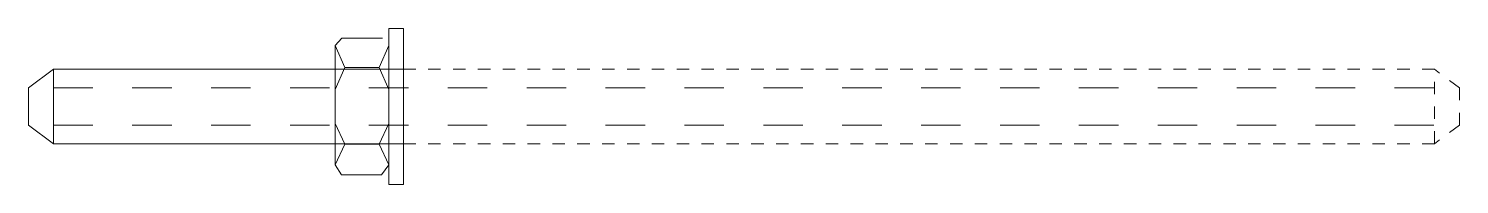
# Model space of a CAD drawing. Header units: metres. Extents: x -30 to 85, y -6 to 6.
import ezdxf

# ---------------------------------------------------------------- set-up
doc = ezdxf.new("R2010")
doc.units = ezdxf.units.M
doc.linetypes.add('Dash', pattern=[6.35, 3.175, -3.175])
doc.linetypes.add('Streep 1_1', pattern=[2, 1, -1])
doc.layers.add('A-DETL-GENF', color=92, linetype='Continuous', lineweight=18)
doc.layers.add('A-DETL-GENF-HDLN', color=1, linetype='Dash', lineweight=18)

# ---------------------------------------------------------------- blocks, each defined once
blk = doc.blocks.new('00 stekeind s e - M6-4340754-00_0 Basismaterialen')
at = {"layer": 'A-DETL-GENF'}
for p, q in [((-1.18, 0), (-1.18, 6.29)), ((-1.18, 6.29), (0, 6.29)), ((0, 6.29), (0, -6.29)), ((-5.5, 4.91), (-4.96, 5.5)), ((-5.5, 4.91), (-4.71, 3.14)), ((-5.5, -4.71), (-5.5, 4.91)), ((-4.96, 5.5), (-1.69, 5.5)), ((-1.96, 3.14), (-1.18, 4.91)), ((-1.18, 4.91), (-1.18, 0)), ((-28.17, 3), (-30.17, 1.5)), ((0, 3), (-28.17, 3)), ((-28.17, -3), (-28.17, 3)), ((-4.71, 3.14), (-5.5, 1.37)), ((-4.71, 3.14), (-1.96, 3.14)), ((-1.18, 1.37), (-1.96, 3.14)), ((-30.17, 1.5), (-30.17, -1.5)), ((-5.5, 1.37), (-5.5, -1.38)), ((-1.18, -1.38), (-1.18, 1.37)), ((-1.18, -6.29), (-1.18, 0)), ((-1.18, 0), (-1.18, -4.71)), ((-30.17, -1.5), (-28.17, -3)), ((-5.5, -1.38), (-4.71, -3.04)), ((-1.96, -3.04), (-1.18, -1.38)), ((-28.17, -3), (0, -3)), ((-4.71, -3.04), (-5.5, -4.71)), ((-4.71, -3.04), (-1.96, -3.04)), ((-1.18, -4.71), (-1.96, -3.04)), ((-4.98, -5.5), (-5.5, -4.71)), ((-1.76, -5.5), (-4.98, -5.5)), ((-1.18, -4.71), (-1.76, -5.5)), ((0, -6.29), (-1.18, -6.29))]:
    blk.add_line(p, q, dxfattribs=at)
at = {"layer": 'A-DETL-GENF', "linetype": 'Streep 1_1', "lineweight": 13}
for p, q in [((0, 3), (83, 3)), ((85, 1.5), (83, 3)), ((83, -3), (83, 3)), ((85, 1.5), (85, -1.5)), ((85, -1.5), (83, -3)), ((0, -3), (83, -3))]:
    blk.add_line(p, q, dxfattribs=at)
at = {"layer": 'A-DETL-GENF-HDLN'}
for p, q in [((-28.17, 1.5), (83, 1.5)), ((-28.17, -1.5), (83, -1.5))]:
    blk.add_line(p, q, dxfattribs=at)

msp = doc.modelspace()

# ---------------------------------------------------------------- block references
msp.add_blockref('00 stekeind s e - M6-4340754-00_0 Basismaterialen', (0, 0))

doc.saveas('drawing.dxf')
